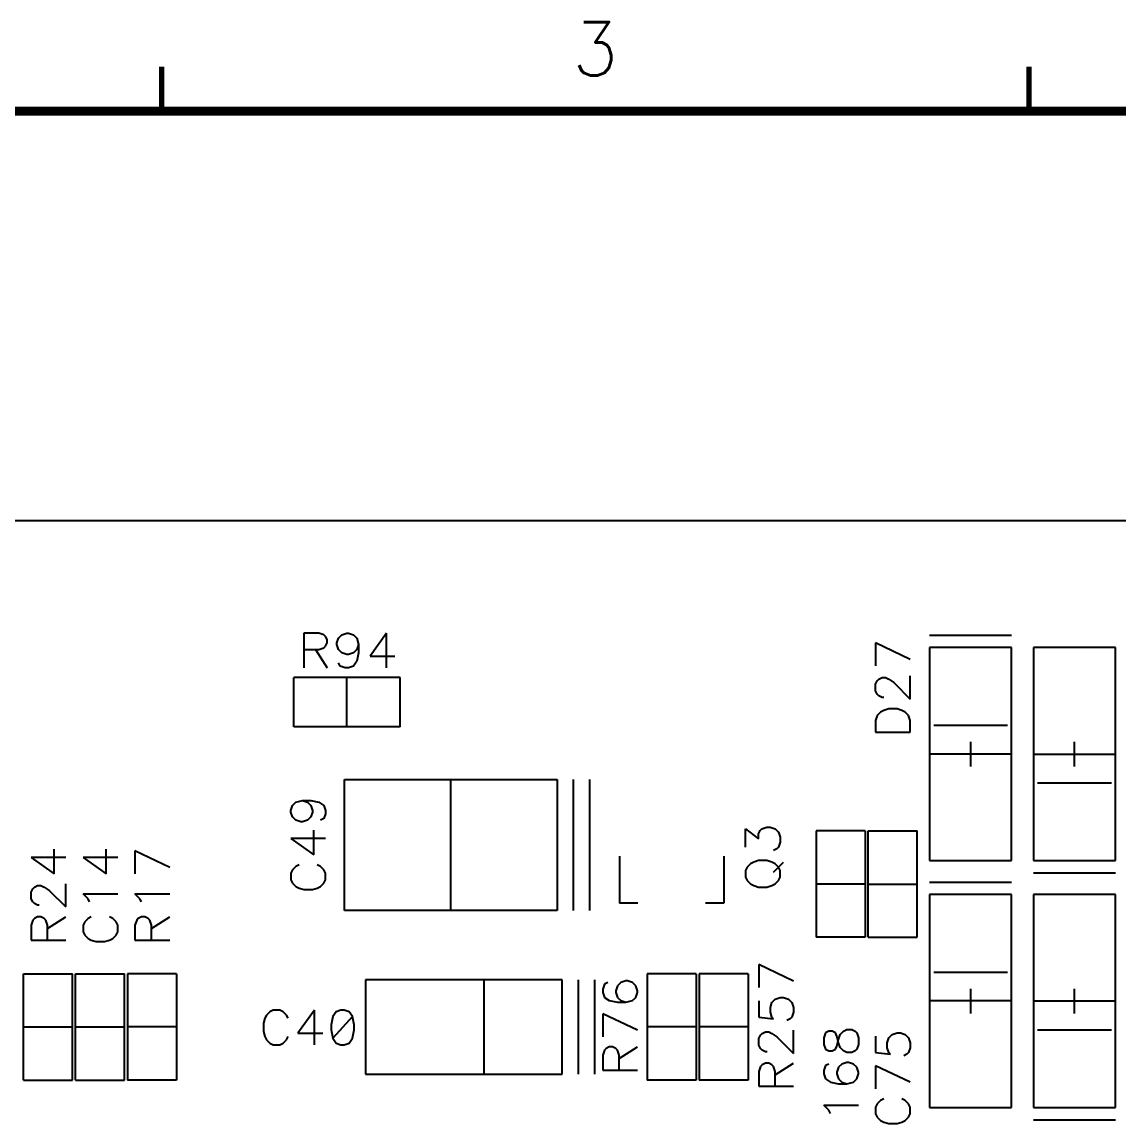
# Model space of a CAD drawing. Extents: x 295 to 953, y 10 to 290.
# Drawn here: x 581.6 to 643.3, y 228 to 290 of the extents above; entities that cross this region are included whole.
import ezdxf
from ezdxf.enums import TextEntityAlignment as Align

# ---------------------------------------------------------------- set-up
doc = ezdxf.new("R2010")
doc.units = 0
doc.header["$LTSCALE"] = 5
doc.header["$MEASUREMENT"] = 0
doc.layers.get('0').update_dxf_attribs({"linetype": 'CONTINUOUS', "lineweight": 25})
for name, color, linetype in [('DV-PEI-A6_BSK', 2, 'CONTINUOUS'), ('문자', 4, 'CONTINUOUS'), ('테두리', 3, 'CONTINUOUS')]:
    doc.layers.add(name, color=color, linetype=linetype)
doc.styles.get("Standard").update_dxf_attribs({"font": 'simplex.shx'})

# ---------------------------------------------------------------- blocks, each defined once
blk = doc.blocks.new('C')
at = {"layer": '테두리'}
for points, const_width in [([(112.5, 287.5), (112.5, 285)], 0.3), ([(161.25, 287.5), (161.25, 285)], 0.3), ([(15, 285), (15, 15), (405, 15), (405, 285), (15, 285)], 0.5)]:
    blk.add_lwpolyline(points, dxfattribs=dict(at, const_width=const_width))
at = {"layer": '문자'}
blk.add_text('3', height=3, dxfattribs=at).set_placement((136.875, 288.5), align=Align.MIDDLE)

msp = doc.modelspace()

# ---------------------------------------------------------------- linework, layer by layer
at = {"layer": 'DV-PEI-A6_BSK', "color": 7}
for p, q in [((515.377, 262), (858.075, 262)), ((598.316, 255.673), (597.48, 255.673)), ((597.48, 255.673), (597.48, 253.722)), ((598.596, 255.579), (598.316, 255.673)), ((598.69, 255.486), (598.596, 255.579)), ((599.432, 255.392), (599.619, 255.579)), ((599.619, 255.579), (599.893, 255.673)), ((599.893, 255.673), (599.987, 255.673)), ((599.987, 255.673), (600.267, 255.579)), ((600.267, 255.579), (600.454, 255.392)), ((602.125, 255.673), (601.196, 254.376)), ((602.125, 253.722), (602.125, 255.673)), ((637.247, 255.544), (632.649, 255.544)), ((598.596, 254.837), (598.69, 254.931)), ((598.783, 255.305), (598.69, 255.486)), ((598.69, 254.931), (598.783, 255.118)), ((598.783, 255.118), (598.783, 255.305)), ((599.338, 255.118), (599.432, 255.392)), ((599.338, 255.024), (599.338, 255.118)), ((599.432, 254.744), (599.338, 255.024)), ((600.454, 255.392), (600.547, 255.024)), ((600.547, 255.024), (600.454, 254.744)), ((600.547, 255.024), (600.547, 254.557)), ((631.563, 254.195), (629.611, 255.124)), ((629.611, 255.124), (629.611, 253.827)), ((597.48, 254.744), (598.316, 254.744)), ((598.135, 254.744), (598.783, 253.722)), ((598.316, 254.744), (598.596, 254.837)), ((599.619, 254.557), (599.432, 254.744)), ((599.893, 254.469), (599.619, 254.557)), ((599.987, 254.469), (599.893, 254.469)), ((600.267, 254.557), (599.987, 254.469)), ((600.454, 254.744), (600.267, 254.557)), ((600.547, 254.557), (600.454, 254.095)), ((601.196, 254.376), (602.586, 254.376)), ((632.649, 254.855), (632.649, 242.896)), ((637.247, 254.855), (632.649, 254.855)), ((637.247, 242.896), (637.247, 254.855)), ((638.491, 254.855), (638.491, 242.896)), ((643.089, 254.855), (638.491, 254.855)), ((643.089, 242.896), (643.089, 254.855)), ((599.525, 253.815), (599.432, 254.002)), ((599.806, 253.722), (599.525, 253.815)), ((599.987, 253.722), (599.806, 253.722)), ((600.267, 253.815), (599.987, 253.722)), ((600.454, 254.095), (600.267, 253.815)), ((602.884, 253.178), (596.908, 253.178)), ((596.908, 250.415), (596.908, 253.178)), ((599.893, 250.415), (599.893, 253.178)), ((602.884, 250.415), (602.884, 253.178)), ((629.705, 252.991), (629.798, 253.085)), ((629.798, 253.085), (629.979, 253.178)), ((629.979, 253.178), (630.166, 253.178)), ((630.166, 253.178), (630.353, 253.085)), ((630.353, 253.085), (630.634, 252.898)), ((631.563, 251.969), (631.563, 253.272)), ((629.611, 252.804), (629.705, 252.991)), ((629.611, 252.436), (629.611, 252.804)), ((629.705, 252.249), (629.611, 252.436)), ((630.634, 252.898), (631.563, 251.969)), ((629.798, 252.156), (629.705, 252.249)), ((629.979, 252.062), (629.798, 252.156)), ((630.073, 252.062), (629.979, 252.062)), ((629.892, 251.227), (629.705, 251.04)), ((630.073, 251.32), (629.892, 251.227)), ((630.353, 251.414), (630.073, 251.32)), ((630.815, 251.414), (630.353, 251.414)), ((631.095, 251.32), (630.815, 251.414)), ((631.282, 251.227), (631.095, 251.32)), ((631.469, 251.04), (631.282, 251.227)), ((629.705, 251.04), (629.611, 250.765)), ((629.611, 250.765), (629.611, 250.111)), ((631.563, 250.765), (631.469, 251.04)), ((631.563, 250.111), (631.563, 250.765)), ((602.884, 250.415), (596.908, 250.415)), ((629.611, 250.111), (631.563, 250.111)), ((637.019, 250.485), (632.877, 250.485)), ((634.945, 249.568), (634.945, 248.183)), ((640.787, 248.183), (640.787, 249.568)), ((637.247, 248.878), (632.649, 248.878)), ((638.491, 248.878), (643.089, 248.878)), ((599.759, 240.086), (599.759, 247.441)), ((599.759, 247.441), (611.717, 247.441)), ((605.735, 240.086), (605.735, 247.441)), ((611.717, 247.441), (611.717, 240.086)), ((612.64, 240.086), (612.64, 247.441)), ((613.558, 240.086), (613.558, 247.441)), ((638.719, 247.266), (642.861, 247.266)), ((597.031, 246.179), (597.399, 246.267)), ((597.399, 246.267), (597.679, 246.179)), ((597.399, 246.267), (597.866, 246.267)), ((597.866, 246.267), (598.328, 246.179)), ((596.75, 245.712), (596.844, 245.993)), ((596.75, 245.619), (596.75, 245.712)), ((596.844, 245.344), (596.75, 245.619)), ((596.844, 245.993), (597.031, 246.179)), ((597.679, 246.179), (597.866, 245.993)), ((597.866, 245.993), (597.954, 245.712)), ((597.954, 245.619), (597.866, 245.344)), ((597.954, 245.712), (597.954, 245.619)), ((598.328, 246.179), (598.608, 245.993)), ((598.608, 245.993), (598.701, 245.712)), ((598.701, 245.712), (598.701, 245.525)), ((597.031, 245.157), (596.844, 245.344)), ((597.305, 245.064), (597.031, 245.157)), ((597.399, 245.064), (597.305, 245.064)), ((597.679, 245.157), (597.399, 245.064)), ((597.866, 245.344), (597.679, 245.157)), ((598.608, 245.251), (598.421, 245.157)), ((598.701, 245.525), (598.608, 245.251)), ((598.047, 243.206), (598.047, 244.596)), ((622.291, 243.644), (622.291, 244.672)), ((622.291, 244.672), (623.039, 244.111)), ((623.039, 244.392), (623.133, 244.579)), ((623.039, 244.111), (623.039, 244.392)), ((623.133, 244.579), (623.226, 244.672)), ((623.226, 244.672), (623.507, 244.766)), ((623.507, 244.766), (623.693, 244.766)), ((623.693, 244.766), (623.974, 244.672)), ((623.974, 244.672), (624.161, 244.485)), ((624.161, 244.485), (624.254, 244.205)), ((626.264, 244.561), (626.264, 238.585)), ((629.027, 244.561), (626.264, 244.561)), ((629.027, 244.561), (629.027, 238.585)), ((629.185, 238.585), (629.185, 244.561)), ((629.185, 244.561), (631.948, 244.561)), ((631.948, 238.585), (631.948, 244.561)), ((598.701, 244.135), (596.75, 244.135)), ((596.75, 244.135), (598.047, 243.206)), ((624.254, 243.924), (624.161, 243.644)), ((624.254, 244.205), (624.254, 243.924)), ((583.442, 242.143), (583.442, 243.533)), ((586.363, 242.143), (586.363, 243.533)), ((589.938, 242.511), (587.987, 243.44)), ((587.987, 243.44), (587.987, 242.143)), ((615.223, 243.147), (615.223, 240.501)), ((621.082, 243.147), (621.082, 240.501)), ((624.067, 243.551), (623.88, 243.457)), ((624.161, 243.644), (624.067, 243.551)), ((584.096, 243.072), (582.145, 243.072)), ((582.145, 243.072), (583.442, 242.143)), ((587.017, 243.072), (585.066, 243.072)), ((585.066, 243.072), (586.363, 242.143)), ((597.031, 242.557), (596.844, 242.371)), ((597.212, 242.651), (597.031, 242.557)), ((598.421, 242.557), (598.234, 242.651)), ((598.608, 242.371), (598.421, 242.557)), ((622.385, 242.517), (622.291, 242.33)), ((622.572, 242.704), (622.385, 242.517)), ((622.759, 242.797), (622.572, 242.704)), ((623.039, 242.89), (622.759, 242.797)), ((623.507, 242.89), (623.039, 242.89)), ((623.787, 242.797), (623.507, 242.89)), ((623.974, 242.704), (623.787, 242.797)), ((623.88, 242.236), (624.441, 242.797)), ((624.161, 242.517), (623.974, 242.704)), ((624.254, 242.33), (624.161, 242.517)), ((632.649, 242.896), (637.247, 242.896)), ((638.491, 242.896), (643.089, 242.896)), ((596.844, 242.371), (596.75, 242.184)), ((596.75, 242.184), (596.75, 241.816)), ((598.701, 242.184), (598.608, 242.371)), ((598.701, 241.816), (598.701, 242.184)), ((622.291, 242.33), (622.291, 241.956)), ((622.291, 241.956), (622.385, 241.769)), ((624.161, 241.769), (624.254, 241.956)), ((624.254, 241.956), (624.254, 242.33)), ((638.491, 242.207), (643.089, 242.207)), ((582.145, 241.12), (582.239, 241.307)), ((582.239, 241.307), (582.332, 241.401)), ((582.332, 241.401), (582.513, 241.494)), ((582.513, 241.494), (582.7, 241.494)), ((582.7, 241.494), (582.887, 241.401)), ((582.887, 241.401), (583.168, 241.214)), ((584.096, 240.285), (584.096, 241.588)), ((596.75, 241.816), (596.844, 241.629)), ((596.844, 241.629), (597.031, 241.442)), ((597.031, 241.442), (597.212, 241.348)), ((597.212, 241.348), (597.492, 241.261)), ((597.492, 241.261), (597.954, 241.261)), ((597.954, 241.261), (598.234, 241.348)), ((598.234, 241.348), (598.421, 241.442)), ((598.421, 241.442), (598.608, 241.629)), ((598.608, 241.629), (598.701, 241.816)), ((622.385, 241.769), (622.572, 241.582)), ((622.572, 241.582), (622.759, 241.488)), ((622.759, 241.488), (623.039, 241.395)), ((623.039, 241.395), (623.507, 241.395)), ((623.507, 241.395), (623.787, 241.488)), ((623.787, 241.488), (623.974, 241.582)), ((623.974, 241.582), (624.161, 241.769)), ((629.027, 241.576), (626.264, 241.576)), ((629.185, 241.576), (631.948, 241.576)), ((637.247, 241.669), (632.649, 241.669)), ((582.145, 240.752), (582.145, 241.12)), ((582.239, 240.565), (582.145, 240.752)), ((583.168, 241.214), (584.096, 240.285)), ((585.347, 240.752), (585.066, 241.027)), ((585.066, 241.027), (587.017, 241.027)), ((585.434, 240.565), (585.347, 240.752)), ((588.268, 240.752), (587.987, 241.027)), ((587.987, 241.027), (589.938, 241.027)), ((588.355, 240.565), (588.268, 240.752)), ((632.649, 240.98), (632.649, 229.022)), ((637.247, 240.98), (632.649, 240.98)), ((637.247, 229.022), (637.247, 240.98)), ((638.491, 240.98), (638.491, 229.022)), ((643.089, 240.98), (638.491, 240.98)), ((643.089, 229.022), (643.089, 240.98)), ((582.332, 240.472), (582.239, 240.565)), ((582.513, 240.378), (582.332, 240.472)), ((582.607, 240.378), (582.513, 240.378)), ((611.717, 240.086), (599.759, 240.086)), ((616.257, 240.501), (615.223, 240.501)), ((621.082, 240.501), (620.048, 240.501)), ((582.239, 239.543), (582.145, 239.263)), ((582.332, 239.636), (582.239, 239.543)), ((582.513, 239.73), (582.332, 239.636)), ((582.7, 239.73), (582.513, 239.73)), ((582.887, 239.636), (582.7, 239.73)), ((582.981, 239.543), (582.887, 239.636)), ((583.074, 239.263), (582.981, 239.543)), ((583.074, 239.081), (584.096, 239.73)), ((585.16, 239.45), (585.066, 239.263)), ((585.347, 239.636), (585.16, 239.45)), ((585.528, 239.73), (585.347, 239.636)), ((586.737, 239.636), (586.55, 239.73)), ((586.924, 239.45), (586.737, 239.636)), ((587.017, 239.263), (586.924, 239.45)), ((588.081, 239.543), (587.987, 239.263)), ((588.174, 239.636), (588.081, 239.543)), ((588.355, 239.73), (588.174, 239.636)), ((588.542, 239.73), (588.355, 239.73)), ((588.729, 239.636), (588.542, 239.73)), ((588.823, 239.543), (588.729, 239.636)), ((588.916, 239.263), (588.823, 239.543)), ((588.916, 239.081), (589.938, 239.73)), ((582.145, 239.263), (582.145, 238.427)), ((583.074, 238.427), (583.074, 239.263)), ((585.066, 239.263), (585.066, 238.895)), ((585.066, 238.895), (585.16, 238.708)), ((586.924, 238.708), (587.017, 238.895)), ((587.017, 238.895), (587.017, 239.263)), ((587.987, 239.263), (587.987, 238.427)), ((588.916, 238.427), (588.916, 239.263)), ((582.145, 238.427), (584.096, 238.427)), ((585.16, 238.708), (585.347, 238.521)), ((585.347, 238.521), (585.528, 238.427)), ((585.528, 238.427), (585.808, 238.34)), ((585.808, 238.34), (586.27, 238.34)), ((586.27, 238.34), (586.55, 238.427)), ((586.55, 238.427), (586.737, 238.521)), ((586.737, 238.521), (586.924, 238.708)), ((587.987, 238.427), (589.938, 238.427)), ((629.027, 238.585), (626.264, 238.585)), ((629.185, 238.585), (631.948, 238.585)), ((624.99, 236.125), (623.051, 237.054)), ((623.051, 237.054), (623.051, 235.757)), ((581.719, 230.552), (581.719, 236.529)), ((581.719, 236.529), (584.482, 236.529)), ((584.482, 230.552), (584.482, 236.529)), ((584.64, 230.552), (584.64, 236.529)), ((584.64, 236.529), (587.403, 236.529)), ((587.403, 230.552), (587.403, 236.529)), ((587.561, 236.529), (587.561, 230.552)), ((590.324, 236.529), (587.561, 236.529)), ((590.324, 236.529), (590.324, 230.552)), ((616.771, 236.529), (616.771, 230.552)), ((619.534, 236.529), (616.771, 236.529)), ((619.534, 236.529), (619.534, 230.552)), ((619.692, 236.529), (619.692, 230.552)), ((622.455, 236.529), (619.692, 236.529)), ((622.455, 236.529), (622.455, 230.552)), ((637.019, 236.61), (632.877, 236.61)), ((600.951, 236.184), (600.951, 230.897)), ((605.087, 236.184), (600.951, 236.184)), ((605.776, 236.184), (605.087, 236.184)), ((607.044, 236.184), (605.776, 236.184)), ((608.078, 236.184), (607.044, 236.184)), ((607.616, 230.897), (607.616, 236.184)), ((611.986, 236.184), (608.078, 236.184)), ((611.986, 230.897), (611.986, 236.184)), ((612.909, 230.897), (612.909, 236.184)), ((613.826, 230.897), (613.826, 236.184)), ((614.37, 235.956), (614.276, 235.676)), ((614.276, 235.676), (614.276, 235.489)), ((614.557, 236.044), (614.37, 235.956)), ((615.112, 235.863), (615.018, 235.582)), ((615.299, 236.044), (615.112, 235.863)), ((615.573, 236.137), (615.299, 236.044)), ((615.667, 236.137), (615.573, 236.137)), ((615.947, 236.044), (615.667, 236.137)), ((616.134, 235.863), (615.947, 236.044)), ((616.227, 235.582), (616.134, 235.863)), ((634.945, 235.693), (634.945, 234.309)), ((640.787, 234.309), (640.787, 235.693)), ((614.276, 235.489), (614.37, 235.208)), ((614.37, 235.208), (614.644, 235.027)), ((615.018, 235.582), (615.018, 235.489)), ((615.018, 235.489), (615.112, 235.208)), ((615.112, 235.208), (615.299, 235.027)), ((615.947, 235.027), (616.134, 235.208)), ((616.134, 235.208), (616.227, 235.489)), ((616.227, 235.489), (616.227, 235.582)), ((623.787, 234.928), (623.974, 235.109)), ((623.974, 235.109), (624.248, 235.202)), ((624.248, 235.202), (624.435, 235.202)), ((624.435, 235.202), (624.716, 235.109)), ((624.716, 235.109), (624.897, 234.928)), ((595.757, 234.495), (595.57, 234.402)), ((596.125, 234.495), (595.757, 234.495)), ((596.312, 234.402), (596.125, 234.495)), ((598.076, 234.495), (597.147, 233.199)), ((598.076, 232.544), (598.076, 234.495)), ((599.56, 234.495), (599.286, 234.402)), ((599.747, 234.495), (599.56, 234.495)), ((600.028, 234.402), (599.747, 234.495)), ((614.644, 235.027), (615.112, 234.934)), ((615.112, 234.934), (615.573, 234.934)), ((615.299, 235.027), (615.573, 234.934)), ((615.573, 234.934), (615.947, 235.027)), ((623.051, 235.021), (623.051, 234.092)), ((623.699, 234.647), (623.787, 234.928)), ((623.699, 234.373), (623.699, 234.647)), ((624.897, 234.928), (624.99, 234.647)), ((624.99, 234.647), (624.99, 234.373)), ((637.247, 235.004), (632.649, 235.004)), ((638.491, 235.004), (643.089, 235.004)), ((595.29, 234.034), (595.202, 233.754)), ((595.383, 234.215), (595.29, 234.034)), ((595.57, 234.402), (595.383, 234.215)), ((596.499, 234.215), (596.312, 234.402)), ((596.592, 234.034), (596.499, 234.215)), ((599.099, 234.127), (599.005, 233.66)), ((599.286, 234.402), (599.099, 234.127)), ((600.209, 234.127), (599.099, 232.918)), ((600.209, 234.127), (600.028, 234.402)), ((600.302, 233.66), (600.209, 234.127)), ((616.227, 233.356), (614.276, 234.285)), ((614.276, 234.285), (614.276, 232.982)), ((623.051, 234.092), (623.88, 234.005)), ((623.787, 234.092), (623.699, 234.373)), ((623.88, 234.005), (623.787, 234.092)), ((624.803, 234.005), (624.622, 233.911)), ((624.897, 234.092), (624.803, 234.005)), ((624.99, 234.373), (624.897, 234.092)), ((581.719, 233.543), (584.482, 233.543)), ((584.64, 233.543), (587.403, 233.543)), ((590.324, 233.543), (587.561, 233.543)), ((595.202, 233.754), (595.202, 233.292)), ((595.202, 233.292), (595.29, 233.012)), ((597.147, 233.199), (598.538, 233.199)), ((599.005, 233.66), (599.005, 233.38)), ((599.005, 233.38), (599.099, 232.918)), ((600.209, 232.918), (600.302, 233.38)), ((600.302, 233.38), (600.302, 233.66)), ((619.534, 233.543), (616.771, 233.543)), ((622.455, 233.543), (619.692, 233.543)), ((623.232, 233.169), (623.419, 233.263)), ((623.419, 233.263), (623.606, 233.263)), ((623.606, 233.263), (623.787, 233.169)), ((624.99, 232.059), (624.99, 233.356)), ((626.796, 233.216), (626.702, 232.942)), ((626.977, 233.31), (626.796, 233.216)), ((627.164, 233.31), (626.977, 233.31)), ((627.351, 233.216), (627.164, 233.31)), ((627.438, 233.029), (627.351, 233.216)), ((627.625, 233.123), (627.812, 233.31)), ((627.812, 233.31), (627.993, 233.403)), ((627.993, 233.403), (628.274, 233.403)), ((628.274, 233.403), (628.455, 233.31)), ((628.455, 233.31), (628.548, 233.216)), ((628.548, 233.216), (628.642, 232.942)), ((630.54, 233.123), (630.815, 233.216)), ((630.815, 233.216), (631.002, 233.216)), ((631.002, 233.216), (631.282, 233.123)), ((638.719, 233.391), (642.861, 233.391)), ((595.29, 233.012), (595.383, 232.825)), ((595.383, 232.825), (595.57, 232.638)), ((595.57, 232.638), (595.757, 232.544)), ((596.125, 232.544), (596.312, 232.638)), ((596.312, 232.638), (596.499, 232.825)), ((596.499, 232.825), (596.592, 233.012)), ((599.099, 232.918), (599.286, 232.638)), ((599.286, 232.638), (599.56, 232.544)), ((599.747, 232.544), (600.028, 232.638)), ((600.028, 232.638), (600.209, 232.918)), ((623.051, 232.895), (623.144, 233.076)), ((623.051, 232.521), (623.051, 232.895)), ((623.144, 233.076), (623.232, 233.169)), ((623.787, 233.169), (624.067, 232.988)), ((624.067, 232.988), (624.99, 232.059)), ((626.702, 232.942), (626.702, 232.568)), ((626.702, 232.568), (626.796, 232.293)), ((627.532, 232.661), (627.438, 233.029)), ((627.438, 232.474), (627.532, 232.848)), ((627.532, 232.848), (627.625, 233.123)), ((627.625, 232.387), (627.532, 232.661)), ((628.642, 232.568), (628.548, 232.293)), ((628.642, 232.942), (628.642, 232.568)), ((629.611, 233.035), (629.611, 232.106)), ((630.26, 232.661), (630.353, 232.942)), ((630.26, 232.381), (630.26, 232.661)), ((630.353, 232.942), (630.54, 233.123)), ((631.282, 233.123), (631.469, 232.942)), ((631.469, 232.942), (631.563, 232.661)), ((631.563, 232.661), (631.563, 232.381)), ((595.757, 232.544), (596.125, 232.544)), ((599.56, 232.544), (599.747, 232.544)), ((614.37, 232.24), (614.276, 231.96)), ((614.276, 231.96), (614.276, 231.125)), ((614.463, 232.334), (614.37, 232.24)), ((614.644, 232.427), (614.463, 232.334)), ((614.831, 232.427), (614.644, 232.427)), ((615.018, 232.334), (614.831, 232.427)), ((615.112, 232.24), (615.018, 232.334)), ((615.205, 231.96), (615.112, 232.24)), ((615.205, 231.779), (616.227, 232.427)), ((615.205, 231.125), (615.205, 231.96)), ((623.144, 232.34), (623.051, 232.521)), ((623.232, 232.246), (623.144, 232.34)), ((623.419, 232.153), (623.232, 232.246)), ((623.512, 232.153), (623.419, 232.153)), ((626.796, 232.293), (626.977, 232.2)), ((626.977, 232.2), (627.164, 232.2)), ((627.164, 232.2), (627.351, 232.293)), ((627.351, 232.293), (627.438, 232.474)), ((627.812, 232.2), (627.625, 232.387)), ((627.993, 232.106), (627.812, 232.2)), ((628.274, 232.106), (627.993, 232.106)), ((628.455, 232.2), (628.274, 232.106)), ((628.548, 232.293), (628.455, 232.2)), ((629.611, 232.106), (630.447, 232.013)), ((630.353, 232.106), (630.26, 232.381)), ((630.447, 232.013), (630.353, 232.106)), ((631.376, 232.013), (631.189, 231.919)), ((631.469, 232.106), (631.376, 232.013)), ((631.563, 232.381), (631.469, 232.106)), ((623.144, 231.323), (623.051, 231.043)), ((623.232, 231.417), (623.144, 231.323)), ((623.419, 231.504), (623.232, 231.417)), ((623.606, 231.504), (623.419, 231.504)), ((623.787, 231.417), (623.606, 231.504)), ((623.88, 231.323), (623.787, 231.417)), ((623.974, 231.043), (623.88, 231.323)), ((623.974, 230.862), (624.99, 231.504)), ((626.796, 231.37), (626.702, 231.09)), ((626.977, 231.458), (626.796, 231.37)), ((627.719, 231.458), (627.532, 231.277)), ((627.993, 231.551), (627.719, 231.458)), ((628.087, 231.551), (627.993, 231.551)), ((628.367, 231.458), (628.087, 231.551)), ((628.548, 231.277), (628.367, 231.458)), ((631.563, 230.435), (629.611, 231.364)), ((629.611, 231.364), (629.611, 230.061)), ((600.951, 230.897), (605.087, 230.897)), ((605.087, 230.897), (605.776, 230.897)), ((605.776, 230.897), (607.044, 230.897)), ((607.044, 230.897), (608.078, 230.897)), ((608.078, 230.897), (611.986, 230.897)), ((614.276, 231.125), (616.227, 231.125)), ((623.051, 231.043), (623.051, 230.213)), ((623.974, 230.213), (623.974, 231.043)), ((626.702, 231.09), (626.702, 230.909)), ((626.702, 230.909), (626.796, 230.628)), ((627.532, 231.277), (627.438, 230.996)), ((627.438, 230.996), (627.438, 230.909)), ((627.438, 230.909), (627.532, 230.628)), ((628.642, 230.996), (628.548, 231.277)), ((628.548, 230.628), (628.642, 230.909)), ((628.642, 230.909), (628.642, 230.996)), ((581.719, 230.552), (584.482, 230.552)), ((584.64, 230.552), (587.403, 230.552)), ((590.324, 230.552), (587.561, 230.552)), ((619.534, 230.552), (616.771, 230.552)), ((622.455, 230.552), (619.692, 230.552)), ((623.051, 230.213), (624.99, 230.213)), ((626.796, 230.628), (627.07, 230.441)), ((627.07, 230.441), (627.532, 230.354)), ((627.532, 230.628), (627.719, 230.441)), ((627.532, 230.354), (627.993, 230.354)), ((627.719, 230.441), (627.993, 230.354)), ((627.993, 230.354), (628.367, 230.441)), ((628.367, 230.441), (628.548, 230.628)), ((630.073, 229.506), (629.892, 229.413)), ((631.282, 229.413), (631.095, 229.506)), ((626.977, 228.87), (626.702, 229.15)), ((626.702, 229.15), (628.642, 229.15)), ((627.07, 228.689), (626.977, 228.87)), ((629.705, 229.226), (629.611, 229.039)), ((629.611, 229.039), (629.611, 228.671)), ((629.892, 229.413), (629.705, 229.226)), ((631.469, 229.226), (631.282, 229.413)), ((631.563, 229.039), (631.469, 229.226)), ((631.563, 228.671), (631.563, 229.039)), ((632.649, 229.022), (637.247, 229.022)), ((638.491, 229.022), (643.089, 229.022)), ((629.611, 228.671), (629.705, 228.484)), ((629.705, 228.484), (629.892, 228.297)), ((629.892, 228.297), (630.073, 228.204)), ((631.095, 228.204), (631.282, 228.297)), ((631.282, 228.297), (631.469, 228.484)), ((631.469, 228.484), (631.563, 228.671)), ((638.491, 228.332), (643.089, 228.332)), ((630.073, 228.204), (630.353, 228.116)), ((630.353, 228.116), (630.815, 228.116)), ((630.815, 228.116), (631.095, 228.204))]:
    msp.add_line(p, q, dxfattribs=at)

# ---------------------------------------------------------------- block references
msp.add_blockref('C', (476.978, 0))

doc.saveas('drawing.dxf')
